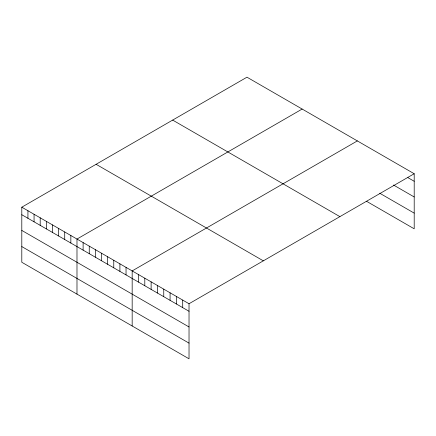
<?xml version="1.0" encoding="UTF-8"?>
<svg xmlns="http://www.w3.org/2000/svg" width="436" height="436" viewBox="0 0 436 436"><rect width="100%" height="100%" fill="white"/><g stroke="black" fill="none" stroke-linecap="round" stroke-linejoin="round"><path stroke-width="0.65" d="M414.2 173.735L189.028 303.739L189.028 358.812L21.8 262.265L21.8 207.193L246.972 77.188L414.2 173.735L414.2 228.807L366.534 201.29M302.159 109.049L76.987 239.053L76.987 294.126M357.346 140.91L132.168 270.914L132.168 325.986M407.883 177.632L414.2 181.278M393.523 185.028L414.2 196.963M379.74 193.23L414.2 213.122M172.667 120.091L339.895 216.638M96.105 164.29L263.333 260.837M21.8 207.193L189.028 303.739M21.8 214.735L189.028 311.282M21.8 230.421L189.028 326.967M21.8 246.58L189.028 343.127M182.706 300.088L182.706 307.636M176.389 296.442L176.389 303.985M170.073 292.796L170.073 300.339M163.756 289.15L163.756 296.693M157.44 285.498L157.44 293.047M151.123 281.852L151.123 289.395M144.801 278.206L144.801 285.749M138.484 274.56L138.484 282.103M126.037 267.372L126.037 274.914M119.905 263.829L119.905 271.377M113.774 260.292L113.774 267.835M107.643 256.75L107.643 264.298M101.512 253.212L101.512 260.755M95.38 249.67L95.38 257.213M89.249 246.133L89.249 253.676M83.118 242.59L83.118 250.133M70.85 235.511L70.85 243.054M64.719 231.968L64.719 239.517M58.588 228.431L58.588 235.974M52.456 224.889L52.456 232.437M46.325 221.352L46.325 228.895M40.194 217.809L40.194 225.358M34.062 214.272L34.062 221.815M27.931 210.73L27.931 218.273"/></g></svg>
